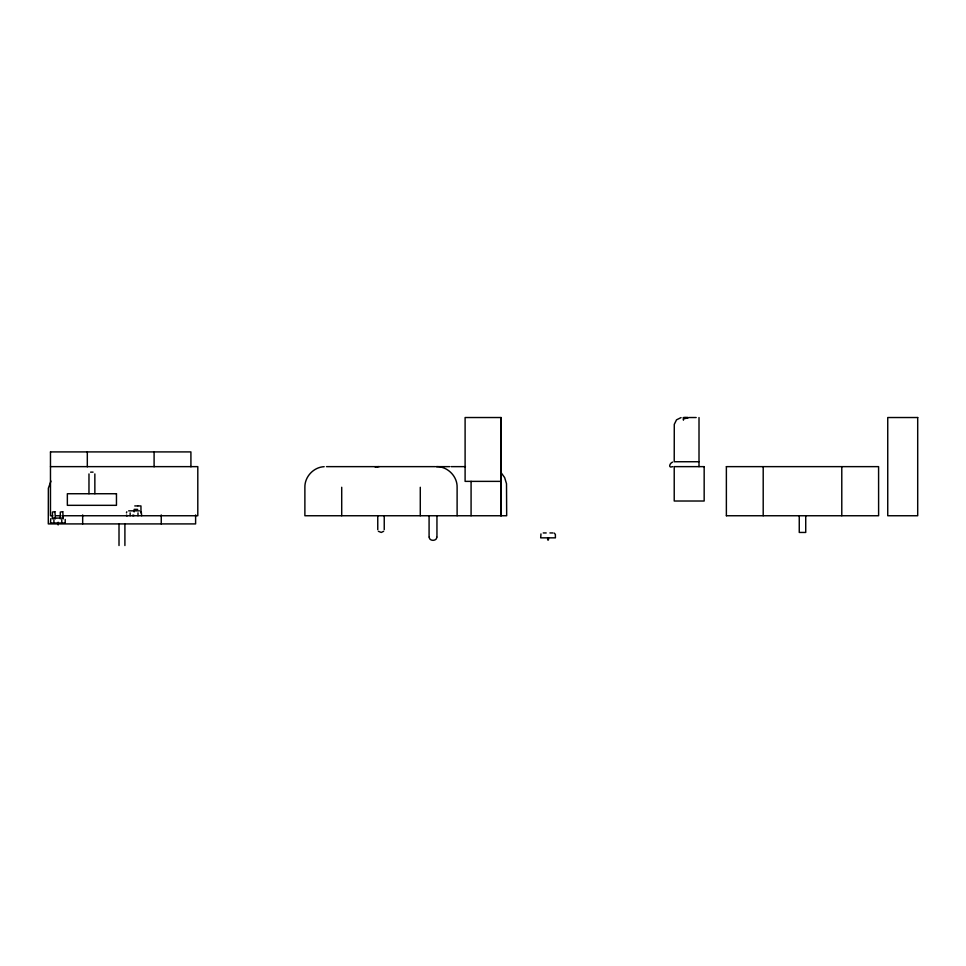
<?xml version="1.0" encoding="UTF-8"?>
<svg xmlns="http://www.w3.org/2000/svg" width="966" height="966" viewBox="0 0 966 966"><rect width="100%" height="100%" fill="white"/><g stroke="black" fill="none" stroke-linecap="round" stroke-linejoin="round"><path stroke-width="1.45" d="M501.016 515.747L501.028 417.529L501.028 481.37M126.461 512.898L126.8 511.763M384.239 529.694L384.239 515.747M88.981 473.92L88.969 493.735M436.91 537.313C436.499 541.371 429.532 541.371 429.121 537.313M50.751 518.718L50.473 523.004M540.96 533.92L540.694 537.845L555.414 537.845L555.365 534.391L554.218 533.087M50.969 481.08L48.36 488.253L48.3 523.91L195.603 523.91L195.627 514.938M383.635 531.3L381.292 532.447L378.37 531.3M683.445 418.93L688.239 417.807M684.314 417.807L685.667 417.541M685.099 417.554L683.445 417.843L687.466 417.807M672.577 462.11C669.969 462.823 667.506 468.631 672.722 466.638M375.17 467.025L377.718 466.687M681.054 417.602L676.514 419.836L674.28 424.364L674.22 461.736L698.853 461.736M683.674 417.807C687.864 417.409 681.839 417.723 683.445 420.198M90.587 472.157L93.062 472.132M324.165 466.687C313.636 467.146 304.652 476.733 304.882 487.275L304.882 515.747L506.679 515.747L506.51 483.725L504.65 477.602L500.919 472.398M377.827 466.687L379.107 466.638M683.324 417.529L688.36 417.529M689.193 417.529L696.184 417.529M50.498 451.907L190.906 451.907L190.93 466.795M50.473 466.638L197.801 466.638L197.801 515.747L61.945 515.747M326.484 466.638L435.509 466.638M436.403 466.638L449.709 466.638M451.182 466.638L465.455 466.638M726.396 466.638L878.589 466.638L878.613 515.747L726.396 515.747M501.052 481.37L465.105 481.37L465.105 417.529L501.052 417.529L501.04 515.747M134.769 505.93L137.679 505.93M138.053 505.93L140.951 505.93L141 512.946M137.679 509.372L134.165 509.372L134.129 511.92M128.659 510.845L139.478 510.845M54.857 511.702L52.442 512.04L52.418 518.863M62.718 511.702L60.29 512.065L60.278 518.863M52.792 515.747L50.473 515.747L50.473 451.907M55.654 515.747L59.59 515.747M52.442 518.09L63.249 518.09M50.775 523.004L64.915 523.004M543.242 532.942L546.201 532.942M549.932 532.942L552.878 532.942M436.451 466.638C447.487 466.349 457.389 476.226 457.111 487.275L457.111 515.747M62.778 511.702L63.273 518.863M54.917 511.702L55.412 518.863M141.253 511.642L141.676 515.747M94.849 473.92L94.861 493.735M65.205 519.43L65.217 523.004M377.766 529.694L377.754 515.747M841.784 466.638L841.784 515.747M805.729 515.747L805.729 532.447L799.256 532.447L799.256 515.747M763.2 466.638L763.2 515.747M726.372 466.638L726.372 515.747M699.01 417.554L699.01 466.638M548.459 537.845L548.459 539.958M547.674 537.845L547.674 539.958M471.082 481.37L471.082 515.747M436.946 515.747L436.946 536.867M429.085 515.747L429.085 536.867M420.282 487.275L420.282 515.747M341.71 487.275L341.71 515.747M161.25 514.938L161.25 523.91M154.101 451.907L154.101 466.795M137.993 512.898L137.993 515.747M133.767 515.107L133.767 515.747M132.789 515.107L132.789 515.747M130.144 512.898L130.144 515.747M127.427 515.747L126.449 515.107L126.449 515.747M124.904 523.91L124.904 545.524M119.011 523.91L119.011 545.524M87.314 451.907L87.314 466.795M82.678 514.938L82.678 523.91M61.776 519.563L61.776 523.004M58.141 524.961L58.165 522.268L57.549 523.004M53.915 519.563L53.915 523.004M687.502 417.614L686.21 417.662L687.49 417.662M917.7 417.529L887.742 417.529L887.742 515.747L917.7 515.747L917.7 417.529M704.166 466.638L674.22 466.638L674.22 501.016L704.166 501.016L704.166 466.638M116.463 493.735L67.354 493.735L67.354 505.327L116.463 505.327L116.463 493.735"/></g></svg>
